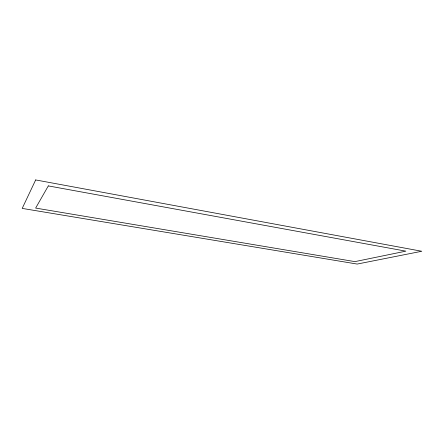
<?xml version="1.0" encoding="UTF-8"?>
<svg xmlns="http://www.w3.org/2000/svg" width="444" height="444" viewBox="0 0 444 444"><rect width="100%" height="100%" fill="white"/><g stroke="black" fill="none" stroke-linecap="round" stroke-linejoin="round"><path stroke-width="0.67" d="M35.67 179.937L22.2 208.403L357.204 264.063L421.8 251.26L35.67 179.937M48.318 185.903L35.637 208.081L354.917 261.621L405.855 251.154L48.318 185.903"/></g></svg>
